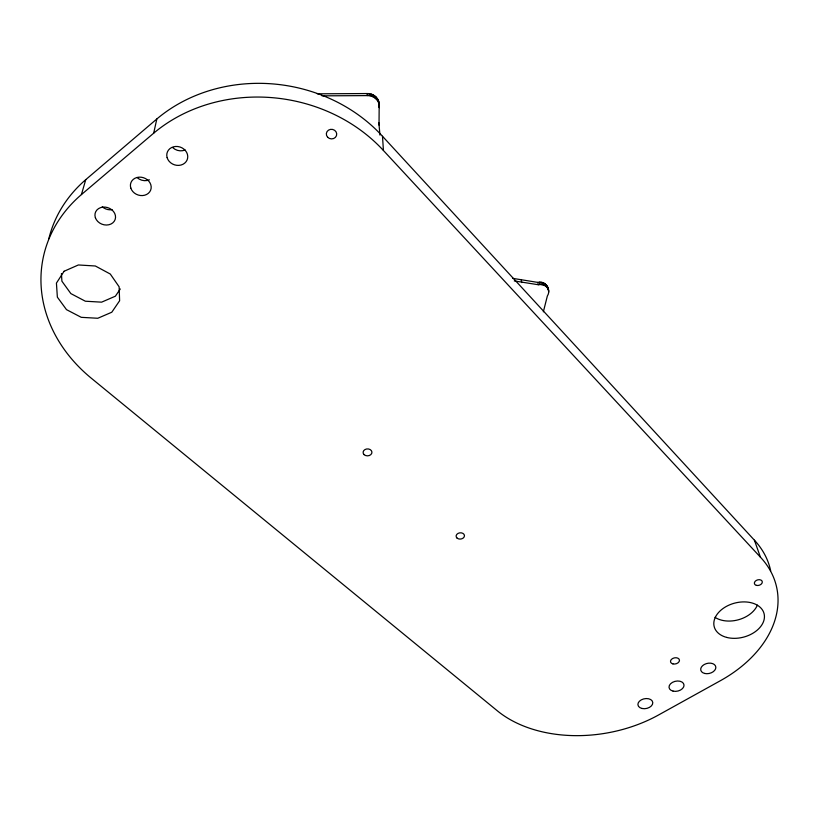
<?xml version="1.0" encoding="UTF-8"?>
<svg xmlns="http://www.w3.org/2000/svg" width="819" height="819" viewBox="0 0 819 819"><rect width="100%" height="100%" fill="white"/><g stroke="black" fill="none" stroke-linecap="round" stroke-linejoin="round"><path stroke-width="1.23" d="M317.24 93.816L367.127 93.55C373.638 93.059 380.057 98.884 379.177 105.579L379.023 125.031L378.89 122.922L379.944 135.074M379.217 103.716L379.31 107.658L379.177 105.579M512.581 278.337L537.796 282.401C545.393 280.159 551.617 289.731 547.358 295.976L543.355 311.814M754.412 540.192L760.421 557.166A123.597 86.056 -12.5 0 1 720.771 680.497L658.148 715.202A120.823 83.21 -10 0 1 497.143 710.657L91.779 378.603A153.481 128.153 11 0 1 81.419 194.584L153.675 133.19L156.828 118.98A153.235 134.06 9.1 0 1 382.493 136.271L754.412 540.192A121.908 85.811 -12.6 0 1 770.689 570.884M81.419 194.584L85.76 179.648L156.828 118.98M120.301 288.964L115.387 296.191L101.607 302.16L85.36 301.218L70.854 293.591L61.906 281.204L61.425 273.597M514.281 280.937L538.308 284.736C542.557 283.794 547.839 286.066 548.628 290.663M322 95.843L367.229 95.608C373.095 95.239 379.002 99.775 379.351 105.794M382.493 136.271L383.435 150.512L760.421 557.166M547.737 287.029L548.269 289.363M548.72 292.025L548.095 288.329M547.112 285.821L547.645 288.155M546.253 284.736L546.785 287.07M545.167 283.814L545.7 286.148M543.898 283.087L544.42 285.411M542.475 282.565L543.007 284.889M540.96 282.268L541.482 284.602M539.383 282.217L539.895 284.551M537.796 282.401L538.308 284.736M521.283 280.241L521.754 282.575M378.921 101.873L379.064 103.941M378.296 100.102L378.429 102.17M377.354 98.454L377.477 100.512M376.116 96.98L376.238 99.038M374.631 95.721L374.754 97.789M372.932 94.728L373.054 96.785M371.079 94.021L371.191 96.079M369.123 93.622L369.236 95.68M367.127 93.55L367.229 95.608M757.391 605.159A25.43 17.527 -14.9 0 1 738.82 619.655A25.43 17.527 -14.9 0 1 715.018 617.342M185.145 149.938A10.452 9.214 20.5 0 1 172.727 147.594M149.375 179.801A10.381 8.948 20.3 0 1 137.06 177.528M112.08 209.664A10.299 8.692 20 0 1 102.242 206.746M48.853 238.677A150.952 126.976 11.5 0 1 85.76 179.648M153.675 133.19A155.866 135.411 8.6 0 1 383.435 150.512M64.097 271.253L56.429 283.087L57.361 297.154L66.493 309.643L81.265 317.332L97.789 318.263L111.783 312.234L119.615 300.757L119.124 286.793L110.278 274.027L95.342 265.991L78.378 264.967L64.097 271.253M726.76 637.428A25.778 17.578 -14.8 0 0 764.444 616.4A25.778 17.578 -14.8 0 0 726.156 606.531A25.778 17.578 -14.8 0 0 726.76 637.428M457.012 538.052A4.187 3.133 -6.2 0 0 464.168 536.926A4.187 3.133 -6.2 0 0 459.694 532.862A4.187 3.133 -6.2 0 0 457.012 538.052M756.398 585.38A4.064 2.815 -16 0 0 762.315 581.981A4.064 2.815 -16 0 0 756.295 580.425A4.064 2.815 -16 0 0 756.398 585.38M327.62 137.213A5.211 4.801 6.6 0 0 336.455 135.719A5.211 4.801 6.6 0 0 330.487 129.382A5.211 4.801 6.6 0 0 327.62 137.213M364.158 454.678A4.423 3.481 -1.9 0 0 371.683 453.47A4.423 3.481 -1.9 0 0 366.697 448.966A4.423 3.481 -1.9 0 0 364.158 454.678M672.931 663.912A4.556 3.081 -12.4 0 0 679.473 660.206A4.556 3.081 -12.4 0 0 672.532 658.558A4.556 3.081 -12.4 0 0 672.931 663.912M704.719 673.464A7.688 5.129 -13.2 0 0 715.837 667.27A7.688 5.129 -13.2 0 0 704.258 664.506A7.688 5.129 -13.2 0 0 704.719 673.464M673.095 691.134A7.596 5.047 -12.1 0 0 684.019 685.053A7.596 5.047 -12.1 0 0 672.46 682.36A7.596 5.047 -12.1 0 0 673.095 691.134M642.045 708.486A7.514 4.965 -11 0 0 652.774 702.518A7.514 4.965 -11 0 0 641.236 699.887A7.514 4.965 -11 0 0 642.045 708.486M167.127 157.637A10.637 9.326 19.6 0 0 184.705 163.145A10.637 9.326 19.6 0 0 179.945 146.99A10.637 9.326 19.6 0 0 167.127 157.637M130.805 188.042A10.555 9.05 19.4 0 0 148.29 193.376A10.555 9.05 19.4 0 0 143.315 177.662A10.555 9.05 19.4 0 0 130.805 188.042M95.383 217.711A10.483 8.784 19.3 0 0 112.766 222.881A10.483 8.784 19.3 0 0 107.576 207.576A10.483 8.784 19.3 0 0 95.383 217.711"/></g></svg>
